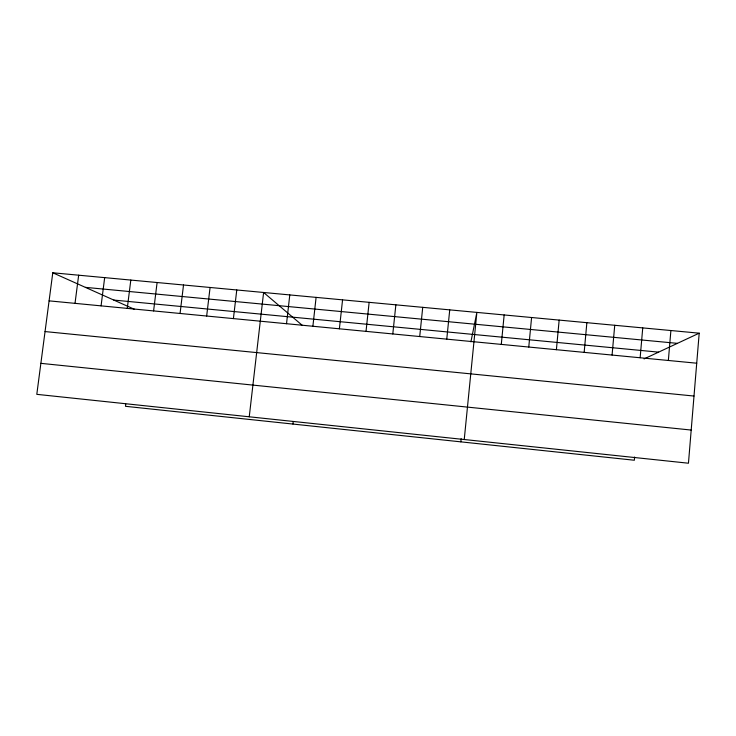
<?xml version="1.0" encoding="UTF-8"?>
<svg xmlns="http://www.w3.org/2000/svg" width="736" height="736" viewBox="0 0 736 736"><rect width="100%" height="100%" fill="white"/><g stroke="black" fill="none" stroke-linecap="round" stroke-linejoin="round"><path stroke-width="1.1" d="M699.2 333.178L688.454 463.22L36.8 394.34L52.78 272.78L699.2 333.178L644.064 358.92M668.352 360.474L670.892 330.538M640.145 357.76L642.74 327.906M634.616 457.019L634.34 460.239L125.479 406.309L125.755 404.101M612.076 355.065L614.735 325.284M584.163 352.369L586.868 322.681M556.398 349.701L559.158 320.096M528.77 347.042L531.585 317.52M501.29 344.393L504.16 314.953M460.846 441.848L461.159 438.693M464.241 439.521L476.873 312.404L470.902 341.872M446.761 339.149L449.733 309.865M419.713 336.545L422.731 307.344M392.794 333.951L395.867 304.833M366.022 331.375L369.141 302.34M339.388 328.808L342.562 299.856M312.883 326.26L316.103 297.381M286.525 323.72L289.791 294.924M292.928 424.056L293.186 421.802M249.246 416.797L263.608 292.477L302.441 325.478M233.404 318.605L236.771 289.966M206.66 316.029L210.082 287.472M180.062 313.472L183.522 284.998M153.594 310.923L157.099 282.523M127.264 308.384L130.815 280.066M101.071 305.863L104.668 277.628M75.017 303.361L78.66 275.2M85.376 287.362L677.405 343.353M113.786 300.067L658.6 352.139M49.091 300.858L696.716 363.207M45.052 331.568L694.002 396.051M40.876 363.345L691.196 430.054M52.78 272.78L134.605 309.378"/></g></svg>
